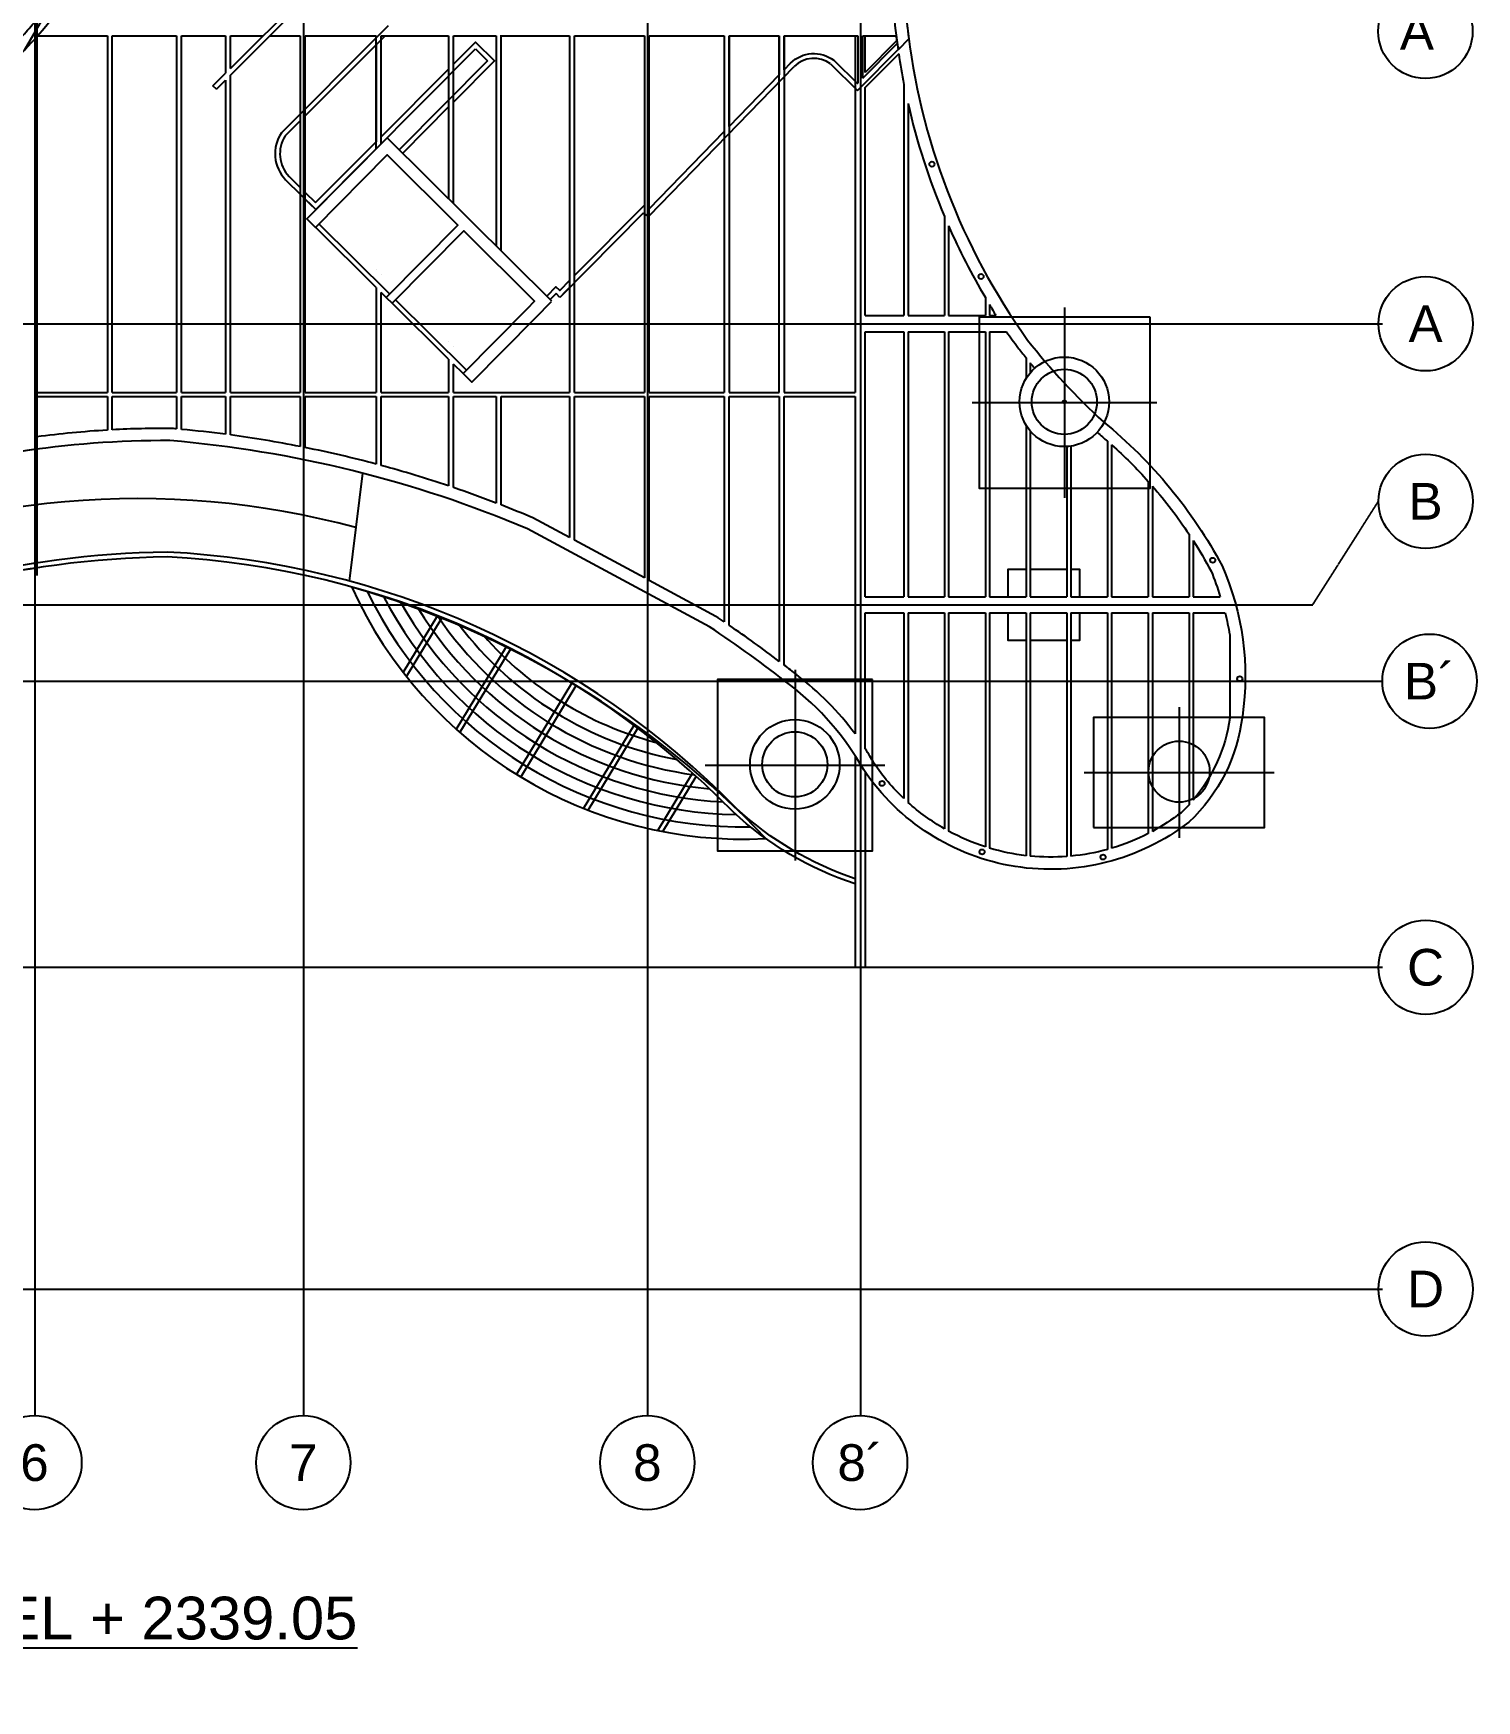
# Model space of a CAD drawing. Header units: millimetres. Extents: x -1367288 to 157996, y -18171 to 61708.
# Drawn here: x 122557 to 157996, y -18171 to 22767 of the extents above; entities that cross this region are included whole.
import ezdxf
from ezdxf.enums import TextEntityAlignment as Align

# ---------------------------------------------------------------- set-up
doc = ezdxf.new("R2010")
doc.units = ezdxf.units.MM
doc.header["$LTSCALE"] = 0.3
doc.linetypes.add('CENTER', pattern=[50.8, 31.75, -6.35, 6.35, -6.35])
for name, color, linetype in [('EE-5', 7, 'Continuous'), ('EE-TEXTO 1', 4, 'Continuous'), ('EE-TEXTO 2', 2, 'Continuous'), ('SIM-CONCRETO', 8, 'Continuous'), ('SIM-COTAS', 1, 'Continuous'), ('SIM-EJES', 8, 'CENTER')]:
    doc.layers.add(name, color=color, linetype=linetype)
doc.styles.add('ARIAL EE', font='arial.ttf')

# ---------------------------------------------------------------- blocks, each defined once
blk = doc.blocks.new('ITEM_1')
at = {"layer": 'EE-5'}
blk.add_circle((0, 0), 3.86, dxfattribs=at)
at = {"layer": 'EE-TEXTO 1', "style": 'ARIAL EE', "flags": 4}
blk.add_attdef('EJE', text='', height=3, dxfattribs=at).set_placement((0, 0), align=Align.MIDDLE_CENTER)
blk = doc.blocks.new('TÍTULO')
at = {"layer": 'EE-TEXTO 1', "style": 'ARIAL EE'}
blk.add_attdef('%%UVISTAENPLANTA', text='', height=3.5, dxfattribs=at).set_placement((-0.54, 3.5), align=Align.CENTER)
at = {"layer": 'EE-TEXTO 2', "style": 'ARIAL EE'}
for tag, p in [('SUBTITULO', (-0.77, -1.27)), ('ESCALA1:100', (-0.32, -5.15))]:
    blk.add_attdef(tag, text='', height=2, dxfattribs=at).set_placement(p, align=Align.CENTER)

msp = doc.modelspace()

# ---------------------------------------------------------------- hatches: boundary and pattern name
at = {"layer": 'SIM-CONCRETO', "ltscale": 3}
h = msp.add_hatch(dxfattribs=at)
h.set_pattern_fill('ANSI31', color=256, scale=150, angle=15)
edge = h.paths.add_edge_path()
edge.add_arc((114498.5, 29912.2), 10891, 293.57167, 333.63013, ccw=False)
edge.add_line((118853.7, 19930), (114559.1, 29351.4))
edge.add_line((114559.1, 29351.4), (117918.4, 31439.6))
edge.add_line((117918.4, 31439.6), (124256.2, 25074.9))

# ---------------------------------------------------------------- linework, layer by layer
for p, q in [((127395.4, 21907), (130918.1, 25430.2)), ((127395.4, 21737.3), (131003, 25345.4)), ((122642.5, 23106.9), (122642.5, 12553.6)), ((131027.8, 22709.9), (131277.5, 22959.9)), ((122642.2, 22709.7), (122642.2, 13951.3)), ((124375.4, 22709.7), (124375.4, 13951.3)), ((124495.4, 13951.3), (124495.4, 22709.7)), ((126075.4, 22709.7), (126075.4, 13951.3)), ((126195.4, 13951.3), (126195.4, 22709.7)), ((127275.4, 22709.7), (127275.4, 21787)), ((127395.4, 21907), (127395.4, 22709.7)), ((131027.8, 22709.9), (128647.5, 20326.8)), ((129112.2, 22709.7), (129112.2, 13951.3)), ((129232.2, 22709.7), (130975.4, 22709.7)), ((129232.2, 13951.3), (129232.2, 22709.7)), ((131112.7, 22625.1), (129232.2, 20742.4)), ((130975.4, 19934.5), (130975.4, 22709.7)), ((131095.4, 20055.5), (131095.4, 22709.7)), ((131095.4, 20226.2), (131095.4, 22607.8)), ((132752.7, 22709.9), (132752.7, 21888.1)), ((132752.7, 22709.7), (132752.7, 18705.4)), ((132872.7, 22008.4), (132872.7, 22709.9)), ((132872.7, 18586.3), (132872.7, 22709.7)), ((133922.9, 22709.9), (133922.9, 17548.2)), ((133922.9, 22709.7), (133922.9, 17544.2)), ((134042.9, 17425.2), (134042.9, 22718.9)), ((134042.9, 17429.4), (134042.9, 22709.9)), ((135723.5, 22709.9), (135723.5, 16697.5)), ((135723.5, 22709.7), (135723.5, 13951.3)), ((135843.5, 16818.7), (135843.5, 22709.9)), ((135843.5, 13951.3), (135843.5, 22709.7)), ((137560.3, 22709.9), (137560.3, 18552.5)), ((137560.3, 22709.7), (137560.3, 13951.3)), ((137680.3, 18461.4), (137680.3, 22709.9)), ((137680.3, 13951.3), (137680.3, 22709.7)), ((139523.5, 22709.9), (139523.5, 20359.3)), ((139523.5, 22709.7), (139523.5, 13951.3)), ((139643.5, 20482.9), (139643.5, 22709.9)), ((139643.5, 22709.7), (139643.5, 13951.3)), ((140873.5, 22709.9), (140873.5, 21749.5)), ((140873.5, 13951.3), (140873.5, 22709.7)), ((140993.5, 21873), (140993.5, 22709.9)), ((140993.5, 22709.7), (140993.5, 13951.3)), ((142805.6, 22709.9), (142805.6, 21544.8)), ((142925.6, 22709.9), (143743, 22705.9)), ((142925.6, 21665.9), (142925.6, 22709.9)), ((142983.5, 22709.7), (143743.2, 22705.3)), ((142984.2, 21808.8), (142984.4, 22709.7)), ((143757.9, 22589.4), (142984.2, 21808.8)), ((144052.7, 22632.6), (143788.5, 22366)), ((129490.9, 18438.1), (133416.4, 22383.7)), ((130975.4, 22487.7), (130975.4, 20105.9)), ((133416.4, 22383.7), (133707.8, 22095.2)), ((142796.1, 21364.7), (143852.9, 22431)), ((143804.5, 22267.8), (142974.4, 21430.2)), ((126968.5, 21480.1), (127275.4, 21787)), ((127395.4, 13951.3), (127395.4, 21737.3)), ((133707.8, 22095.2), (131541.3, 19907.4)), ((132752.7, 21718.2), (132752.7, 21718.2)), ((132872.7, 21838.5), (132872.7, 21838.5)), ((137680.3, 18289.1), (141236.7, 21951.2)), ((139643.5, 20482.9), (140873.5, 21749.5)), ((140993.5, 21873), (141150.6, 22034.8)), ((140993.5, 21700.8), (140993.5, 21700.8)), ((142130.2, 22015.2), (142796.1, 21364.7)), ((127053.8, 21395.6), (126968.5, 21480.1)), ((127053.8, 21395.6), (127275.4, 21617.3)), ((127275.4, 21617.3), (127275.4, 13951.3)), ((140873.5, 21577.2), (140873.5, 21577.2)), ((142805.6, 21374.3), (142805.6, 21374.3)), ((142925.6, 21495.4), (142925.6, 21495.4)), ((142983.5, 15835.7), (142984.2, 21440.1)), ((143934.2, 21513.6), (143933.5, 15835.7)), ((132752.7, 20960.2), (131626.5, 19822.9)), ((132752.7, 20960.2), (132752.7, 18707.3)), ((132872.7, 18588.5), (132872.7, 21081.4)), ((144033.5, 21046.9), (144033.5, 15835.7)), ((129112.2, 20622.3), (128741.1, 20250.7)), ((129112.2, 20622.3), (129112.2, 18982)), ((129232.2, 18863.1), (129232.2, 20742.4)), ((137680.3, 18461.4), (139523.5, 20359.3)), ((139523.5, 20187.1), (139523.5, 20187.1)), ((139643.5, 20310.7), (139643.5, 20310.7)), ((130975.4, 19935.9), (130975.4, 19935.9)), ((131095.4, 20056.3), (131095.4, 20056.3)), ((128834.4, 19257), (129112.2, 18982)), ((128750, 19171.8), (129490.9, 18438.1)), ((129232.2, 18863.1), (129485.7, 18612.1)), ((129571, 18527.6), (129575.3, 18523.4)), ((131308.4, 16365.5), (129567.6, 18089.6)), ((137529.6, 18350.9), (135483.1, 16284.2)), ((137529.6, 18350.9), (137668.8, 18277.3)), ((137680.3, 18289.1), (137680.3, 18289.1)), ((144927.5, 18273.8), (144927.5, 15835.7)), ((145027.5, 18042.1), (145027.5, 15835.7)), ((130975.4, 16526.4), (129483.1, 18004.4)), ((130975.4, 16968.1), (130975.4, 16967.8)), ((131095.4, 16848.9), (131095.4, 16849.2)), ((130975.4, 16526.4), (130975.4, 13951.3)), ((131095.4, 13951.3), (131095.4, 16407.5)), ((131223.9, 16280.3), (131095.4, 16407.5)), ((135390.7, 16375.7), (135246.7, 16230.6)), ((135483.1, 16284.2), (135390.7, 16375.7)), ((135566.9, 16370.1), (135723.5, 16528.2)), ((135723.5, 16526.9), (135723.5, 16526.9)), ((135843.5, 16648.1), (135843.5, 16648.1)), ((132752.7, 14766.2), (131366, 16139.5)), ((133191.9, 14500.2), (131450.4, 16224.7)), ((145933.5, 16278.8), (145933.5, 15835.7)), ((146033.5, 16112.1), (146033.5, 15835.7)), ((147877.3, 16037.8), (147877.3, 11363)), ((142983.5, 15835.7), (143933.5, 15835.7)), ((144033.5, 15835.7), (144927.5, 15835.7)), ((145027.5, 15835.7), (145933.5, 15835.7)), ((146033.5, 15835.7), (146193.4, 15835.7)), ((132752.7, 15208.1), (132752.7, 15206.8)), ((142983.5, 15435.7), (143933.5, 15435.7)), ((143933.5, 15435.7), (143933.5, 8935.7)), ((144033.5, 15435.7), (144927.5, 15435.7)), ((144033.5, 15435.7), (144033.5, 8935.7)), ((144927.5, 15435.7), (144927.5, 8935.7)), ((145027.5, 15435.7), (145933.5, 15435.7)), ((145027.5, 15435.7), (145027.5, 8935.7)), ((145933.5, 15435.7), (145933.5, 8935.7)), ((146033.5, 15435.7), (146454.7, 15435.7)), ((146033.5, 15435.7), (146033.5, 8935.7)), ((132752.7, 14766.2), (132752.7, 13951.3)), ((132872.7, 15087.9), (132872.7, 15089.3)), ((146933.5, 14802.8), (146933.5, 14293)), ((132872.7, 13951.3), (132872.7, 14647.4)), ((133107.5, 14415), (132872.7, 14647.4)), ((147033.5, 14681), (147033.5, 14431.3)), ((122642.2, 13951.3), (124375.4, 13951.3)), ((124495.4, 13951.3), (126075.4, 13951.3)), ((126195.4, 13951.3), (127275.4, 13951.3)), ((127395.4, 13951.3), (129112.2, 13951.3)), ((129232.2, 13951.3), (130975.4, 13951.3)), ((131095.4, 13951.3), (132752.7, 13951.3)), ((132872.7, 13951.3), (135723.5, 13951.3)), ((135843.5, 13951.3), (137560.3, 13951.3)), ((137680.3, 13951.3), (139523.5, 13951.3)), ((139643.5, 13951.3), (140873.5, 13951.3)), ((140993.5, 13951.3), (142733.5, 13951.3)), ((122642.2, 13851.3), (122642.2, 12858.5)), ((122642.2, 13851.3), (124375.4, 13851.3)), ((124375.4, 13851.3), (124375.4, 13025.6)), ((124495.4, 13032.5), (124495.4, 13851.3)), ((124495.4, 13851.3), (126075.4, 13851.3)), ((126075.4, 13851.3), (126075.4, 13054.6)), ((126195.4, 13043.7), (126195.4, 13851.3)), ((126195.4, 13851.3), (127275.4, 13851.3)), ((127275.4, 13851.3), (127275.4, 12922.8)), ((127395.4, 12906.8), (127395.4, 13851.3)), ((127395.4, 13851.3), (129112.2, 13851.3)), ((129112.2, 13851.3), (129112.2, 12621.9)), ((129232.2, 12598), (129232.2, 13851.3)), ((129232.2, 13851.3), (130975.4, 13851.3)), ((130975.4, 13851.3), (130975.4, 12190.6)), ((131095.4, 12158.3), (131095.4, 13851.3)), ((131095.4, 13851.3), (132752.7, 13851.3)), ((132752.7, 13851.3), (132752.7, 11655.4)), ((132872.7, 11614.7), (132872.7, 13851.3)), ((132872.7, 13851.3), (133922.9, 13851.3)), ((133922.9, 13851.3), (133922.9, 11233.6)), ((134042.9, 11187.1), (134042.9, 13851.3)), ((134042.9, 13851.3), (135723.5, 13851.3)), ((135723.5, 13851.3), (135723.5, 10385.4)), ((135843.5, 10320.9), (135843.5, 13851.3)), ((135843.5, 13851.3), (137560.3, 13851.3)), ((137560.3, 13851.3), (137560.3, 9397.2)), ((137680.3, 9332.7), (137680.3, 13851.3)), ((137680.3, 13851.3), (139523.5, 13851.3)), ((139523.5, 13851.3), (139523.5, 8314)), ((139643.5, 8232.6), (139643.5, 13851.3)), ((139643.5, 13851.3), (140873.5, 13851.3)), ((140873.5, 13851.3), (140873.5, 7347.2)), ((140993.5, 7255.7), (140993.5, 13851.3)), ((140993.5, 13851.3), (142733.5, 13851.3)), ((145607.5, 13700.4), (150147.1, 13700.4)), ((146933.5, 13146), (146933.5, 8935.7)), ((147033.5, 13007.7), (147033.5, 8935.7)), ((148933.5, 12751.6), (148933.5, 8935.7)), ((122642.5, 12553.6), (122642.5, 9459.6)), ((147933.5, 12621.2), (147933.5, 8935.7)), ((148033.5, 12631.4), (148033.5, 8935.7)), ((149033.5, 12663.6), (149033.5, 8935.7)), ((130641.3, 11967.9), (130315, 9318.4)), ((149933.5, 11765.8), (149933.5, 8935.7)), ((150033.5, 11652.5), (150033.5, 8935.7)), ((150933.5, 10470), (150933.5, 8935.7)), ((151033.5, 10316.2), (151033.5, 8935.7)), ((142983.5, 8935.7), (143933.5, 8935.7)), ((144033.5, 8935.7), (144927.5, 8935.7)), ((145027.5, 8935.7), (145933.5, 8935.7)), ((146033.5, 8935.7), (146933.5, 8935.7)), ((147033.5, 8935.7), (147933.5, 8935.7)), ((148033.5, 8935.7), (148933.5, 8935.7)), ((149033.5, 8935.7), (149933.5, 8935.7)), ((150033.5, 8935.7), (150933.5, 8935.7)), ((151033.5, 8935.7), (151701.9, 8935.7)), ((131639.3, 7076.2), (132484.3, 8468.2)), ((131718.4, 6975.3), (132597.4, 8423.2)), ((142983.5, 8535.7), (143933.5, 8535.7)), ((143933.5, 8535.7), (143933.5, 3977.5)), ((144033.5, 8535.7), (144927.5, 8535.7)), ((144033.5, 8535.7), (144033.5, 3885.2)), ((144927.5, 8535.7), (144927.5, 3237.7)), ((145027.5, 8535.7), (145933.5, 8535.7)), ((145027.5, 8535.7), (145027.5, 3181.7)), ((145933.5, 8535.7), (145933.5, 2792.9)), ((146033.5, 8535.7), (146933.5, 8535.7)), ((146033.5, 8535.7), (146033.5, 2761.9)), ((146933.5, 8535.7), (146933.5, 2576.2)), ((147033.5, 8535.7), (147933.5, 8535.7)), ((147033.5, 8535.7), (147033.5, 2565.6)), ((147933.5, 8535.7), (147933.5, 2556.1)), ((148033.5, 8535.7), (148933.5, 8535.7)), ((148033.5, 8535.7), (148033.5, 2564.6)), ((148933.5, 8535.7), (148933.5, 2730.3)), ((149033.5, 8535.7), (149933.5, 8535.7)), ((149033.5, 8535.7), (149033.5, 2758.9)), ((149933.5, 8535.7), (149933.5, 3120.4)), ((150033.5, 8535.7), (150933.5, 8535.7)), ((150033.5, 8535.7), (150033.5, 3173.1)), ((150933.5, 8535.7), (150933.5, 3828.7)), ((151033.5, 8535.7), (151817.2, 8535.7)), ((151033.5, 8535.7), (151033.5, 3941.5)), ((151933.5, 7999.8), (151933.5, 5951)), ((132942, 5677.6), (134177.2, 7712.4)), ((133033.3, 5596.8), (134284.6, 7658.1)), ((141259.5, 7135.6), (141259.5, 2460.8)), ((134421, 4569.6), (135783.3, 6813.7)), ((134523.6, 4507.3), (135885.9, 6751.5)), ((150690.2, 6221.9), (150690.2, 3016.8)), ((136067.7, 3737.8), (137306.9, 5779)), ((136181, 3693.2), (137403.2, 5706.5)), ((142733.5, 5010), (142733.5, -164.3)), ((137888.9, 3193.4), (138743.3, 4600.8)), ((138014.3, 3168.7), (138834, 4518.9)), ((139053.3, 4798.2), (143465.6, 4798.2)), ((142983.5, 4626.2), (142983.5, -164.3)), ((148359.1, 4619.4), (153021.3, 4619.4))]:
    msp.add_line(p, q, dxfattribs=at)
msp.add_lwpolyline([(124256.2, 25074.9, -0.17659), (118853.7, 19930), (114559.1, 29351.4), (117918.4, 31439.6)], format="xyb", close=True, dxfattribs=at)
for points in [[(143854, 27688, 0.0589206), (143625.3, 24260.7, 0.0286524), (143788.5, 22366)], [(144161.4, 27699.3, 0.0601612), (143925.1, 24272.6, 0.0238619), (144052.7, 22632.6, 0.0201829)], [(102887.5, 23854.6, 0.0664546), (105448.1, 21305.7, 0.1072046), (110302.4, 19021.6, 0.227931), (120739.4, 21306, 0.0214993), (122340.4, 22759.4, 0.0107328), (122642.5, 23106.9)], [(144015.6, 22959.7, 0.1288963), (146971.6, 15236.3, 0.0420162), (148830.8, 13229.8, -0.1001558), (151744.7, 9693.4, -0.1410288), (152242.7, 6005.6, -0.178384), (150931.8, 3401.5, -0.4333344), (142946.1, 4680.9, 0.1037818), (141121.1, 6776.7, 0.0202088), (139163.3, 8194.2), (134694.5, 10598.4, 0.0793253), (125912.7, 12767.6, 0.0400439), (122161.3, 12485.7)], [(143743.2, 22705.3, 0.0017592), (143757.9, 22589.4, 0.0017592)], [(140993.5, 21873), (141151, 22035.2, -0.3788754), (142208.8, 22106.1), (142794.7, 21533.8), (142805.6, 21544.8)], [(143804.5, 22267.8, 0.0132602), (143934.2, 21513.6)], [(144033.5, 21046.9, 0.0439484), (144927.5, 18273.8, 0.0439484)], [(145027.5, 18042.1, 0.0298712), (145933.5, 16278.8, 0.0298712)], [(146033.5, 16112.1, 0.0043357), (146193.4, 15835.7, 0.0045198)], [(146454.7, 15435.7, 0.0075333), (146731.4, 15056.5, 0.0048835), (146933.5, 14802.8, 0.0048835)], [(147033.5, 14681, 0.0026481), (147146.5, 14546.1, 0.0026481)], [(124375.4, 13025.6, 0.0182816), (122642.2, 12858.5, 0.0182816)], [(126075.4, 13054.6, 0.001293), (125926, 13067.5, 0.0150235), (124495.4, 13032.5, 0.0150235)], [(127275.4, 12922.8, 0.0093733), (126195.4, 13043.7, 0.0093733)], [(129112.2, 12621.9, 0.0150123), (127395.4, 12906.8, 0.0150123)], [(148676.2, 12968.8, -0.0074812), (148933.5, 12751.6)], [(122642.5, 12553.6, 0.0981085), (113996.1, 9585.4, -0.1349274), (108865, 8541.9, 0.2015161), (101431.5, 6289.7, -0.0905321), (97669.7, 4620, 0.1811109), (93989.6, 2409.3, 0.1811109)], [(130975.4, 12190.6, 0.0154426), (129232.2, 12598, 0.0154426)], [(149033.5, 12663.6, -0.0282667), (149933.5, 11765.8, -0.0282667)], [(132752.7, 11655.4, 0.0149404), (131095.4, 12158.3, 0.0149404)], [(133922.9, 11233.6, 0.009636), (132872.7, 11614.7, 0.009636)], [(150033.5, 11652.5, -0.0330514), (150933.5, 10470, -0.0330514)], [(130476.7, 10631.3, 0.1773774), (116403.3, 9404.5)], [(122642.5, 11194.2, 0.0795094), (116403.6, 9404.5)], [(135723.5, 10385.4), (134824.3, 10869.2, 0.007276), (134042.9, 11187.1, 0.007276)], [(151033.5, 10316.2, -0.0194129), (151474.6, 9562.3, -0.0239424), (151701.9, 8935.7, -0.0244728)], [(142733.5, 2009.1, -0.104869), (139822.5, 3736.8, 0.1885875), (125841.7, 10031.4, 0.1159219), (115374.8, 7399.4, 0.0698125), (106399, 652.5)], [(142733.5, 1882.5, -0.1062037), (139738.9, 3650.7, 0.1885765), (125839.6, 9911.4, 0.1158611), (115431.4, 7293.6, 0.0690505), (106569.2, 652.5, 0.0690505)], [(122642.5, 9763.2, 0.0815326), (115375, 7399.4, 0.0698125), (106399.2, 652.5)], [(122660.6, 9644.6, 0.0815146), (115431.6, 7293.6, 0.0690505), (106569.4, 652.5, 0.0690505)], [(130374, 9171.2, 0.3082076), (140545.8, 2996.4, 0.1330437), (130374, 9171.2)], [(139523.5, 8314, 0.0020495), (139317.7, 8451.8), (137680.3, 9332.7)], [(140873.5, 7347.2, 0.0125422), (139643.5, 8232.6, 0.0125422)], [(151817.2, 8535.7, -0.0235183), (151933.5, 7999.8, -0.0239264)], [(142733.5, 5564.7, 0.0723896), (141304.4, 7014.2, 0.0032576), (140993.5, 7255.7, 0.0032576)], [(151933.5, 5951, -0.1434592), (151033.5, 3941.5, -0.1434592)], [(143933.5, 3977.5, -0.0540523), (143201.6, 4838.5, 0.0149772), (142983.5, 5201.3, 0.0149772)], [(144927.5, 3237.7, -0.0527933), (144033.5, 3885.2, -0.0527933)], [(150933.5, 3828.7, -0.0178363), (150737.1, 3630.2, -0.0400775), (150033.5, 3173.1, -0.0400775)], [(145933.5, 2792.9, -0.0471224), (145027.5, 3181.7, -0.0471224)], [(149933.5, 3120.4, -0.0463538), (149033.5, 2758.9, -0.0463538)], [(146933.5, 2576.2, -0.0439107), (146033.5, 2761.9, -0.0439107)], [(147933.5, 2556.1, -0.0430044), (147033.5, 2565.6, -0.0430044)], [(148933.5, 2730.3, -0.0437268), (148033.5, 2564.6, -0.0437268)]]:
    msp.add_lwpolyline(points, format="xyb", dxfattribs=at)
for points in [[(122642.2, 22709.7), (124375.4, 22709.7)], [(122642.2, 22709.7), (124375.4, 22709.7)], [(124495.4, 22709.7), (126075.4, 22709.7)], [(124495.4, 22709.7), (126075.4, 22709.7)], [(126195.4, 22709.7), (127275.4, 22709.7)], [(127395.4, 22709.7), (128198, 22709.7)], [(128367.7, 22709.7), (129112.2, 22709.7)], [(131197.4, 22709.9), (131095.4, 22607.8)], [(131095.4, 22709.7), (132752.7, 22709.7)], [(131197.4, 22709.9), (132752.7, 22709.9)], [(132872.7, 22709.9), (133922.9, 22709.9)], [(132872.7, 22709.7), (133922.9, 22709.7)], [(132872.7, 22008.4), (133415.9, 22553.1), (133877.5, 22096), (132872.7, 21081.4)], [(134042.9, 22709.9), (135723.5, 22709.9)], [(134042.9, 22709.7), (135723.5, 22709.7)], [(135843.5, 22709.9), (137560.3, 22709.9)], [(135843.5, 22709.7), (137560.3, 22709.7)], [(137680.3, 22709.9), (139523.5, 22709.9)], [(137680.3, 22709.7), (139523.5, 22709.7)], [(139643.5, 22709.9), (140873.5, 22709.9)], [(139643.5, 22709.7), (140873.5, 22709.7)], [(140993.5, 22709.9), (142805.6, 22709.9)], [(140993.5, 22709.7), (142733.5, 22709.7)], [(142733.5, 22709.7), (142733.5, 22709.7), (142733.5, 13951.3)], [(130975.4, 22487.7), (129232.2, 20742.4)], [(142925.6, 21665.9), (143767.7, 22515.5)], [(131095.4, 20226.2), (132752.7, 21888.1)], [(135287.3, 16190.4), (131242.6, 20203.9), (129269.8, 18215.3), (129482.9, 18004.2), (131242.9, 19781.2), (132983, 18056.7), (131223.9, 16280.3), (131366, 16139.5), (133125.1, 17916), (134866.2, 16191.9), (134672.3, 15996.6), (133107.5, 14415), (133320.7, 14203.8), (134885.4, 15785.4), (135276.9, 16181.1)], [(135287.3, 16190.4), (131242.6, 20203.9), (129269.8, 18215.3), (129482.9, 18004.2), (131242.9, 19781.2), (132983, 18056.7), (131223.9, 16280.3), (131366, 16139.5), (133125.1, 17916), (134866.2, 16191.9), (134672.3, 15996.6), (133107.5, 14415), (133320.7, 14203.8), (134885.4, 15785.4), (135276.9, 16181.1)], [(129485.7, 18612.1), (130975.4, 20105.9)], [(129232.2, 18694.3), (129401, 18527.1)], [(137560.3, 18552.5), (135843.5, 16818.7)], [(135723.5, 16697.5), (135482.3, 16453.9), (135390, 16545.3), (135161.6, 16315.1)], [(142983.5, 8935.7), (142983.5, 15435.7)], [(142983.5, 8935.7), (142983.5, 15435.7)], [(142733.5, 13851.3), (142733.5, 5564.7)], [(142733.5, 13851.3), (142733.5, 5564.7)], [(137560.3, 9397.2), (135843.5, 10320.9)], [(146495.4, 8935.7), (146495.4, 9610.7), (146933.5, 9610.7)], [(147033.5, 9610.7), (147933.5, 9610.7)], [(148033.5, 9610.7), (148245.4, 9610.7), (148245.4, 8935.7)], [(142983.5, 5201.3), (142983.5, 8535.7)], [(142983.5, 5201.3), (142983.5, 8535.7)], [(146933.5, 7860.7), (146495.4, 7860.7), (146495.4, 8535.7)], [(148245.4, 8535.7), (148245.4, 7860.7), (148033.5, 7860.7)], [(147933.5, 7860.7), (147033.5, 7860.7)]]:
    msp.add_lwpolyline(points, dxfattribs=at)
for points in [[(149977.3, 15800.4), (145777.3, 15800.4), (145777.3, 11600.4), (149977.3, 11600.4)], [(143159.5, 6898.2), (139359.5, 6898.2), (139359.5, 2698.2), (143159.5, 2698.2)], [(148590.2, 3269.4), (152790.2, 3269.4), (152790.2, 5969.4), (148590.2, 5969.4)]]:
    msp.add_lwpolyline(points, close=True, dxfattribs=at)
for centre, radius in [((144621.7, 19555.4), 62.5), ((145826.9, 16796.5), 62.5), ((147872.2, 13719.5), 1100), ((147872.2, 13719.5), 800), ((147872.2, 13719.5), 37.8), ((151515.5, 9830), 62.5), ((152180.3, 6920.2), 62.5), ((141254.6, 4817.4), 1100), ((141254.6, 4817.4), 800), ((150689.9, 4638.6), 750), ((143396.9, 4350.2), 62.5), ((145851.1, 2667.4), 62.5), ((148824.3, 2542.8), 62.5)]:
    msp.add_circle(centre, radius, dxfattribs=at)
for centre, radius, start, end in [((141720, 21472.8), 680, 52.89834, 135.29285), ((129419.8, 19813.3), 927.4, 146.37907, 223.76546), ((129419.8, 19813.3), 807.4, 147.19589, 223.76546), ((139992.8, 13550.8), 10269, 205.91975, 270.96293), ((139992.8, 13550.8), 9969, 207.54628, 268.95124), ((139992.8, 13550.8), 9669, 209.40231, 267.02643), ((139992.8, 13550.8), 9369, 211.54839, 264.88036), ((139992.8, 13550.8), 9069, 214.07733, 262.35142), ((139992.8, 13550.8), 8769, 217.14647, 259.28228), ((139992.8, 13550.8), 8469, 221.07076, 255.35799)]:
    msp.add_arc(centre, radius, start, end, dxfattribs=at)
at = {"layer": 'SIM-EJES'}
for p, q in [((122592.5, 59360.8), (122592.5, -11168.8)), ((129192.5, 59360.8), (129192.5, -11168.8)), ((137640.6, 59360.8), (137640.6, -11168.8)), ((142865.6, 59360.8), (142865.6, -11168.8)), ((74966.3, 15635.7), (155681.7, 15635.7)), ((153971.7, 8735.7), (155585.3, 11277)), ((76549.1, 8735.7), (153971.7, 8735.7)), ((75062.7, 6860.9), (155681.7, 6860.9)), ((74966.3, -164.3), (155681.7, -164.3)), ((74966.3, -8064.3), (155681.7, -8064.3))]:
    msp.add_line(p, q, dxfattribs=at)

# ---------------------------------------------------------------- block references
at = {"layer": 'EE-TEXTO 1'}
ref = msp.add_blockref('TÍTULO', (117983.9, -17717.5), dxfattribs=dict(at, xscale=300, yscale=300, zscale=300))
ref.add_attrib('ESCALA1:100', 'ESCALA 1:300', dxfattribs={"layer": 'EE-TEXTO 2', "height": 600, "style": 'ARIAL EE'}).set_placement((113457, -18162.4), align=Align.CENTER)
ref.add_attrib('%%UVISTAENPLANTA', '%%UPLANTA UBICACION ESCALERA NIVEL + 2339.05', dxfattribs={"height": 1050, "style": 'ARIAL EE'}).set_placement((113457, -16667.8), align=Align.CENTER)
at = {"layer": 'SIM-COTAS'}
ref = msp.add_blockref('ITEM_1', (156738.9, 22815.8), dxfattribs=dict(at, xscale=300, yscale=300, zscale=300, rotation=180))
ref.add_attrib('EJE', 'A´', dxfattribs={"layer": 'EE-TEXTO 1', "height": 900, "style": 'ARIAL EE', "flags": 4}).set_placement((156738.5, 22816.1), align=Align.MIDDLE_CENTER)
ref = msp.add_blockref('ITEM_1', (156742.4, 15635.7), dxfattribs=dict(at, xscale=300, yscale=300, zscale=300, rotation=180))
ref.add_attrib('EJE', 'A', dxfattribs={"layer": 'EE-TEXTO 1', "height": 900, "style": 'ARIAL EE', "flags": 4}).set_placement((156742, 15636), align=Align.MIDDLE_CENTER)
ref = msp.add_blockref('ITEM_1', (156742.4, 11277), dxfattribs=dict(at, xscale=300, yscale=300, zscale=300, rotation=180))
ref.add_attrib('EJE', 'B', dxfattribs={"layer": 'EE-TEXTO 1', "height": 900, "style": 'ARIAL EE', "flags": 4}).set_placement((156742, 11277.2), align=Align.MIDDLE_CENTER)
ref = msp.add_blockref('ITEM_1', (156838.9, 6860.9), dxfattribs=dict(at, xscale=300, yscale=300, zscale=300, rotation=180))
ref.add_attrib('EJE', 'B´', dxfattribs={"layer": 'EE-TEXTO 1', "height": 900, "style": 'ARIAL EE', "flags": 4}).set_placement((156838.5, 6861.1), align=Align.MIDDLE_CENTER)
ref = msp.add_blockref('ITEM_1', (156742.4, -164.3), dxfattribs=dict(at, xscale=300, yscale=300, zscale=300, rotation=180))
ref.add_attrib('EJE', 'C', dxfattribs={"layer": 'EE-TEXTO 1', "height": 900, "style": 'ARIAL EE', "flags": 4}).set_placement((156742, -164), align=Align.MIDDLE_CENTER)
ref = msp.add_blockref('ITEM_1', (156742.4, -8064.3), dxfattribs=dict(at, xscale=300, yscale=300, zscale=300, rotation=180))
ref.add_attrib('EJE', 'D', dxfattribs={"layer": 'EE-TEXTO 1', "height": 900, "style": 'ARIAL EE', "flags": 4}).set_placement((156742, -8064), align=Align.MIDDLE_CENTER)
ref = msp.add_blockref('ITEM_1', (122585.7, -12325.9), dxfattribs=dict(at, xscale=300, yscale=300, zscale=300, rotation=180))
ref.add_attrib('EJE', '6', dxfattribs={"layer": 'EE-TEXTO 1', "height": 900, "style": 'ARIAL EE', "flags": 4}).set_placement((122585.3, -12325.7), align=Align.MIDDLE_CENTER)
ref = msp.add_blockref('ITEM_1', (129185.7, -12325.9), dxfattribs=dict(at, xscale=300, yscale=300, zscale=300, rotation=180))
ref.add_attrib('EJE', '7', dxfattribs={"layer": 'EE-TEXTO 1', "height": 900, "style": 'ARIAL EE', "flags": 4}).set_placement((129185.3, -12325.7), align=Align.MIDDLE_CENTER)
ref = msp.add_blockref('ITEM_1', (137633.8, -12325.9), dxfattribs=dict(at, xscale=300, yscale=300, zscale=300, rotation=180))
ref.add_attrib('EJE', '8', dxfattribs={"layer": 'EE-TEXTO 1', "height": 900, "style": 'ARIAL EE', "flags": 4}).set_placement((137633.4, -12325.7), align=Align.MIDDLE_CENTER)
ref = msp.add_blockref('ITEM_1', (142858.8, -12325.9), dxfattribs=dict(at, xscale=300, yscale=300, zscale=300, rotation=180))
ref.add_attrib('EJE', '8´', dxfattribs={"layer": 'EE-TEXTO 1', "height": 900, "style": 'ARIAL EE', "flags": 4}).set_placement((142858.4, -12325.7), align=Align.MIDDLE_CENTER)

doc.saveas('drawing.dxf')
